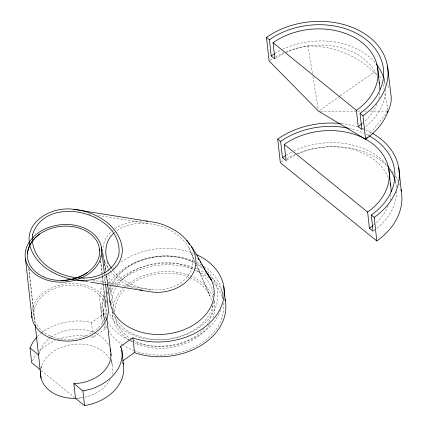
<?xml version="1.0" encoding="UTF-8"?>
<svg xmlns="http://www.w3.org/2000/svg" width="427" height="427" viewBox="0 0 427 427"><rect width="100%" height="100%" fill="white"/><g stroke="black" fill="none" stroke-linecap="round" stroke-linejoin="round"><path stroke-width="0.32" stroke-dasharray="2.13 1.6" d="M102.768 251.231C102.656 243.902 105.827 236.521 111.394 231.733M39.353 354.116L40.021 351.09A36.22 27.045 -6.3 0 1 50.61 337.576M41.109 368.25L41.649 365.827M32.495 360.975L34.203 357.511A47.365 35.366 -6.3 0 1 36.46 354.362M368.037 136.186L386.51 113.107M111.89 231.29L113.385 229.966M114.276 232.902C123.029 224.73 135.765 222.654 147.336 223.396M319.642 110.406L339.695 96.299M340.234 95.915L373.833 72.275L377.447 75.003M41.238 333.225A47.365 35.366 -6.3 0 1 87.225 321.648L91.485 322.652L103.676 314.075L102.998 312.97A62.411 46.596 -6.3 0 1 101.898 285.909M90.679 336.818L93.113 337.394L105.304 328.811L104.812 324.328M114.884 228.637C122.891 223.433 132.498 220.775 142.042 221.074M75.478 398.29L81.146 397.884M320.549 111.164L357.004 111.105M357.666 111.105L361.642 111.1M364.295 111.095L366.942 111.089M370.257 111.084L388.154 111.057L384.642 92.179M92.712 280.245L151.126 289.639C169.396 292.057 193.65 281.532 192.817 260.305C190.917 241.468 173.052 228.925 155.876 224.773L97.457 215.379M88.272 213.906L91.559 214.434M82.865 278.666L86.153 279.199M151.126 289.639C136.677 288.108 122.111 281.836 112.958 270.248M86.35 281.462L90.289 282.098M137.078 288.844C127.337 285.967 118.546 280.235 111.65 272.81M379.512 76.556L382.101 78.504M41.222 370.487L74.458 397.457M111.506 268.225L112.595 269.747M109.712 270.104L106.996 266.32L103.969 259.451L103.03 254.375M110.097 270.643L111.26 272.271M105.304 328.811L104.626 327.706A62.411 46.596 -6.3 0 1 103.841 325.876M191.611 253.771L194.803 261.11M196.399 264.777L209.961 295.964L196.452 264.97M188.771 247.345L194.867 261.324M383.19 84.365L384.038 88.923M102.79 253.126L103.233 255.746M103.339 256.403L105.773 270.819M106.659 276.061L107.983 283.923M105.789 270.462L103.969 259.451L105.661 271.257M106.649 275.639L108.042 284.056M286.031 51.832A73.556 54.923 -6.3 0 1 307.936 45.956L312.399 73.343M312.932 76.604L318.243 109.211M107.001 261.911L108.736 273.712M108.837 274.369L110.476 285.514M110.572 286.17L114.335 311.747M105.752 271.914L106.035 273.878M106.131 274.534L107.449 283.715M384.3 77.613L384.871 82.801M395.669 180.605L396.101 184.496M222.163 292.426L222.793 298.11M213.345 293.712L213.484 294.972A51.267 38.275 -6.3 0 0 194.424 269.485M214.044 300.026L214.322 302.556M112.274 311.625L112.904 317.309M104.385 273.606L105.48 283.544M100.131 255.383L100.35 257.369M100.719 260.678L102.181 273.926M102.256 274.593L102.475 276.579M102.544 277.24L103.35 284.526M103.425 285.188L105.837 307.05M111.564 358.952L112.344 366.003M99.971 255.634L100.121 256.958M100.558 260.934L102.165 275.506M102.24 276.168L106.771 317.24M111.527 360.292L111.965 364.268M103.676 314.075L104.53 321.761M103.11 309.751L104.087 318.595M100.254 304.179L101.882 318.916M91.485 322.652L92.616 332.905M92.899 335.467L93.113 337.394M29.004 268.866L35.073 323.842M28.774 268.455L34.181 317.474M110.999 361.445A36.22 27.045 -6.3 0 1 111.767 375.44M110.161 379.464A36.22 27.045 -6.3 0 1 76.577 398.327M40.875 368.549A36.22 27.045 -6.3 0 1 72.521 344.461A36.22 27.045 -6.3 0 1 110.006 359.417M39.108 351.378A47.365 35.366 -6.3 0 1 55.329 340.554M58.344 339.364A47.365 35.366 -6.3 0 1 87.578 336.204M102.96 323.378A62.411 46.596 -6.3 0 1 105.859 295.313M107.15 293.002A62.411 46.596 -6.3 0 1 107.855 291.871M109.275 289.778A62.411 46.596 -6.3 0 1 111.66 286.72M112.087 286.218A62.411 46.596 -6.3 0 1 206.828 274.209M211.007 277.342A62.411 46.596 -6.3 0 1 223.134 293.376M223.412 303.138A60.18 44.936 -6.3 0 1 196.564 345.993A60.18 44.936 -6.3 0 1 135.097 350.962M134.489 350.743A60.18 44.936 -6.3 0 1 123.563 345.438M123.019 345.091A60.18 44.936 -6.3 0 1 108.88 331.085M107.289 328.235A60.18 44.936 -6.3 0 1 105.32 323.501M104.61 321.061A60.18 44.936 -6.3 0 1 106.334 299.252M109.846 292.516A60.18 44.936 -6.3 0 1 114.233 286.714M114.682 286.213A60.18 44.936 -6.3 0 1 208.835 278.11M213.164 282.103A60.18 44.936 -6.3 0 1 222.616 298.804M102.347 284.713A62.411 46.596 -6.3 0 1 107.647 275.041M112.696 269.053A62.411 46.596 -6.3 0 1 115.925 266.005M121.06 261.975A62.411 46.596 -6.3 0 1 193.442 253.35M37.485 336.636A47.365 35.366 -6.3 0 1 40.736 333.636M51.139 337.197A36.22 27.045 -6.3 0 1 95.232 333.081M95.813 333.359A36.22 27.045 -6.3 0 1 109.125 346.158M109.931 294.427A52.382 39.108 -6.3 0 1 111.559 287.403M112.728 284.521A52.382 39.108 -6.3 0 1 153.725 256.873A52.382 39.108 -6.3 0 1 203.343 269.229M214.082 301.329A51.267 38.275 -6.3 0 1 212.966 317.56M209.417 324.766A51.267 38.275 -6.3 0 1 134.702 342.993M132.391 341.84A51.267 38.275 -6.3 0 1 130.171 340.591M129.632 340.26A51.267 38.275 -6.3 0 1 112.493 311.689M112.664 309.18A51.267 38.275 -6.3 0 1 123.125 288.46M124.011 287.579A51.267 38.275 -6.3 0 1 174.403 271.892A51.267 38.275 -6.3 0 1 213.03 297.688M212.438 305.465A49.036 36.615 -6.3 0 1 207.426 324.125M204.074 328.593A49.036 36.615 -6.3 0 1 132.028 339.492M131.468 339.161A49.036 36.615 -6.3 0 1 115.109 316.989M114.714 311.774A49.036 36.615 -6.3 0 1 124.887 289.394M127.246 287.152A49.036 36.615 -6.3 0 1 189.54 277.545M190.122 277.796A49.036 36.615 -6.3 0 1 211.861 301.595M213.585 301.841A51.267 38.275 -6.3 0 1 169.188 338.835A51.267 38.275 -6.3 0 1 114.452 316.268M113.673 314.523A51.267 38.275 -6.3 0 1 113.011 312.735M111.532 304.734A51.267 38.275 -6.3 0 1 116.171 287.328M116.833 286.255A51.267 38.275 -6.3 0 1 193.858 269.181M220.578 310.045A60.18 44.936 -6.3 0 1 134.729 342.331M132.306 341.44A60.18 44.936 -6.3 0 1 129.36 340.202M128.783 339.935A60.18 44.936 -6.3 0 1 108.255 322.801M105.752 318.227A60.18 44.936 -6.3 0 1 105.127 290.984M106.654 287.558A60.18 44.936 -6.3 0 1 107.241 286.432M108.869 283.672A60.18 44.936 -6.3 0 1 195.913 261.981M196.489 262.242A60.18 44.936 -6.3 0 1 201.01 264.58M204.309 266.64A60.18 44.936 -6.3 0 1 222.659 298.078M207.565 271.727A55.723 41.606 -6.3 0 1 186.46 334.544A55.723 41.606 -6.3 0 1 108.896 312.249M106.75 301.788A55.723 41.606 -6.3 0 1 106.739 300.523M107.433 294.224A55.723 41.606 -6.3 0 1 107.887 292.335M108.869 289.282A55.723 41.606 -6.3 0 1 194.611 262.626M196.249 263.459A55.723 41.606 -6.3 0 1 202.217 267.169M32.004 310.285A38.451 28.71 -6.3 0 1 67.172 283.693A38.451 28.71 -6.3 0 1 106.851 302.481M281.366 161.945A73.556 54.923 -6.3 0 1 284.04 160.205M286.821 158.55A73.556 54.923 -6.3 0 1 296.076 154.014M296.664 153.768A73.556 54.923 -6.3 0 1 386.867 165.559M392.183 171.302A73.556 54.923 -6.3 0 1 393.801 173.453M395.632 176.239A73.556 54.923 -6.3 0 1 398.092 180.861M399.325 183.834A73.556 54.923 -6.3 0 1 399.752 185.046M396.667 191.435A69.099 51.592 -6.3 0 1 376.192 228.883M375.68 229.283A69.099 51.592 -6.3 0 1 373.598 230.836M286.106 155.247A69.099 51.592 -6.3 0 1 291.7 152.103M294.022 150.966A69.099 51.592 -6.3 0 1 387.519 165.783M395.429 181.4A69.099 51.592 -6.3 0 1 396.512 187.629M390.961 194.595A63.527 47.429 -6.3 0 1 389.862 200.818M388.218 205.713A63.527 47.429 -6.3 0 1 375.611 223.278M375.13 223.716A63.527 47.429 -6.3 0 1 373.129 225.429M286.613 160.269A63.527 47.429 -6.3 0 1 295.612 155.012M297.918 153.933A63.527 47.429 -6.3 0 1 388.543 178.086M341.312 123.633A73.556 54.923 -6.3 0 1 357.34 126.926M362.374 128.655A73.556 54.923 -6.3 0 1 364.85 129.648M365.464 129.904A73.556 54.923 -6.3 0 1 370.764 132.445M349.121 128.383A69.099 51.592 -6.3 0 1 363.996 133.245M366.339 134.345A69.099 51.592 -6.3 0 1 368.047 135.22M385.437 89.739A69.099 51.592 -6.3 0 1 363.937 127.983M363.42 128.372A69.099 51.592 -6.3 0 1 361.84 129.52M274.881 53.551A69.099 51.592 -6.3 0 1 280.475 50.407M282.797 49.27A69.099 51.592 -6.3 0 1 376.288 64.087M384.038 79.086A69.099 51.592 -6.3 0 1 385.282 85.934M379.736 92.899A63.527 47.429 -6.3 0 1 378.792 98.504M376.988 104.017A63.527 47.429 -6.3 0 1 364.386 121.583M363.9 122.021A63.527 47.429 -6.3 0 1 362.411 123.312M275.388 58.574A63.527 47.429 -6.3 0 1 284.387 53.322M285.546 52.761A63.527 47.429 -6.3 0 1 377.313 76.39M270.136 60.25A73.556 54.923 -6.3 0 1 272.816 58.51M275.596 56.855A73.556 54.923 -6.3 0 1 283.677 52.82M307.936 45.956A75.664 59.993 14 0 1 373.833 72.275M383.547 79.982A75.664 43.25 -8.7 0 1 386.093 83.084M387.833 85.79A75.664 43.25 -8.7 0 1 389.045 88.197M49.868 335.75A36.22 27.045 -6.3 0 0 106.051 312.351A36.22 27.045 -6.3 0 0 54.112 288.684A36.22 27.045 -6.3 0 0 49.868 335.75"/><path stroke-width="0.64" d="M27.461 253.216C28.347 245.301 33.429 238.592 39.748 234.028M40.207 369.659L31.641 362.704L30.013 347.968L32.575 342.769A47.365 35.366 -6.3 0 1 37.021 337.122M367.22 137.211L365.576 139.261L318.558 111.169L269.101 60.965L266.496 37.384A73.556 54.923 -6.3 0 1 370.006 37.64A73.556 54.923 -6.3 0 1 362.971 115.68L365.576 139.261A73.556 54.923 -6.3 0 0 388.154 111.057A75.664 43.25 -8.7 0 0 390.812 93.855L387.492 65.945M386.921 112.595L388.154 111.057M113.806 233.313C103.788 241.709 103.441 257.668 111.143 267.718M120.862 347.663L120.718 346.377L132.914 337.8L134.324 338.392A62.411 46.596 -6.3 0 0 216.057 315.718A62.411 46.596 -6.3 0 0 195.897 254.369M122.875 360.746L134.542 352.537L135.946 353.129A62.411 46.596 -6.3 0 0 200.802 345.592A62.411 46.596 -6.3 0 0 224.954 299.028M87.252 272.586C79.555 277.806 70.316 280.368 61.05 280.48M121.743 349.66L123.371 364.396A47.365 35.366 -6.3 0 1 91.597 404.086L84.551 405.65L75.478 398.29L73.85 383.547L82.923 390.913L89.969 389.349A47.365 35.366 -6.3 0 0 121.743 349.66L120.718 346.377M73.85 383.547L79.518 383.147A36.22 27.045 -6.3 0 0 110.177 348.96M201.736 264.457L211.493 280.277C200.909 265.295 194.925 246.56 180.722 234.364C173.517 228.749 165.164 224.858 156.33 222.606L73.706 209.326C51.795 206.022 22.311 222.008 30.461 247.639C38.254 269.741 62.598 279.477 84.316 281.137M145.917 221.122L147.208 221.138M77.751 280.085C97.271 282.669 123.173 271.428 122.282 248.749C119.635 225.344 95.349 211.317 73.706 209.326M85.63 281.35L86.943 281.558M90.876 282.194L151.254 291.897C177.04 295.756 207.453 274.326 191.467 246.715M139.608 289.634L142.138 290.429M266.496 37.384L269.421 39.754A69.099 51.592 -6.3 0 1 366.66 39.999A69.099 51.592 -6.3 0 1 360.052 113.31L361.84 129.52L358.184 126.552L356.396 110.342A63.527 47.429 -6.3 0 0 362.47 42.946A63.527 47.429 -6.3 0 0 273.077 42.721L274.865 58.937L271.209 55.969L269.421 39.754M273.077 42.721L356.396 110.342M360.052 113.31L362.971 115.68M340.671 123.563A73.556 54.923 -6.3 0 0 277.726 139.079L280.651 141.449L282.439 157.664L286.095 160.627L284.302 144.417A63.527 47.429 -6.3 0 1 373.7 144.641A63.527 47.429 -6.3 0 1 367.62 212.038L369.414 228.248L373.065 231.215L371.276 215A69.099 51.592 -6.3 0 0 369.222 135.861M284.302 144.417L367.62 212.038M371.276 215L374.201 217.375L376.801 240.956L280.331 162.66L277.726 139.079M30.013 347.968L38.579 354.922M186.818 240.225L189.599 244.74M197.92 258.255L198.961 259.947M200.001 261.639L200.722 262.792M122.688 362.213L123.371 364.396M107.54 284.371L110.177 302.732M398.717 167.64L401.321 191.221M377.569 67.386L379.357 83.601M388.8 169.081L390.588 185.297M223.716 286.213L225.344 300.95M132.914 337.8L134.542 352.537M101.535 247.772L104.311 272.944M105.554 284.206L108.042 306.725A38.451 28.71 -6.3 0 1 73.679 340.735A38.451 28.71 -6.3 0 1 31.737 315.937M99.24 249.01L99.39 250.334M106.846 317.901L110.577 351.683M110.796 353.668L111.015 355.659M82.923 390.913L84.551 405.65M35.147 324.509L41.072 378.162M25.471 258.842L31.977 317.795M207.292 273.472A52.382 39.108 -6.3 0 1 177.44 331.902A52.382 39.108 -6.3 0 1 109.91 300.838M31.673 313.423A38.451 28.71 -6.3 0 1 31.753 312.164M400.953 189.358A73.556 54.923 -6.3 0 1 376.801 240.956M371.949 133.091A73.556 54.923 -6.3 0 1 374.201 217.375M282.439 157.664A69.099 51.592 -6.3 0 1 285.567 155.577M387.519 165.783A69.099 51.592 -6.3 0 1 395.087 180.167M280.651 141.449A69.099 51.592 -6.3 0 1 348.48 128.244M372.611 225.846A63.527 47.429 -6.3 0 1 369.414 228.248M390.219 183.471A63.527 47.429 -6.3 0 1 391.105 191.931M271.209 55.969A69.099 51.592 -6.3 0 1 274.342 53.887M376.288 64.087A69.099 51.592 -6.3 0 1 383.676 77.858M361.904 123.734A63.527 47.429 -6.3 0 1 358.184 126.552M379.128 82.384A63.527 47.429 -6.3 0 1 379.881 89.563M75.947 398.354A36.22 27.045 -6.3 0 1 40.48 371.127M32.612 234.53C27.307 276.952 105.581 296.733 118.845 254.882C124.15 212.454 45.876 192.673 32.612 234.53M33.135 237.204L29.148 242.184A38.451 28.71 -6.3 0 0 34.608 273.638A38.451 28.71 -6.3 0 0 75.739 279.995L82.598 277.347A38.451 28.71 -6.3 0 0 92.392 232.977A38.451 28.71 -6.3 0 0 33.135 237.204M43.362 276.797A36.22 27.045 -6.3 0 0 99.544 253.398A36.22 27.045 -6.3 0 0 47.6 229.731A36.22 27.045 -6.3 0 0 43.362 276.797"/></g></svg>
